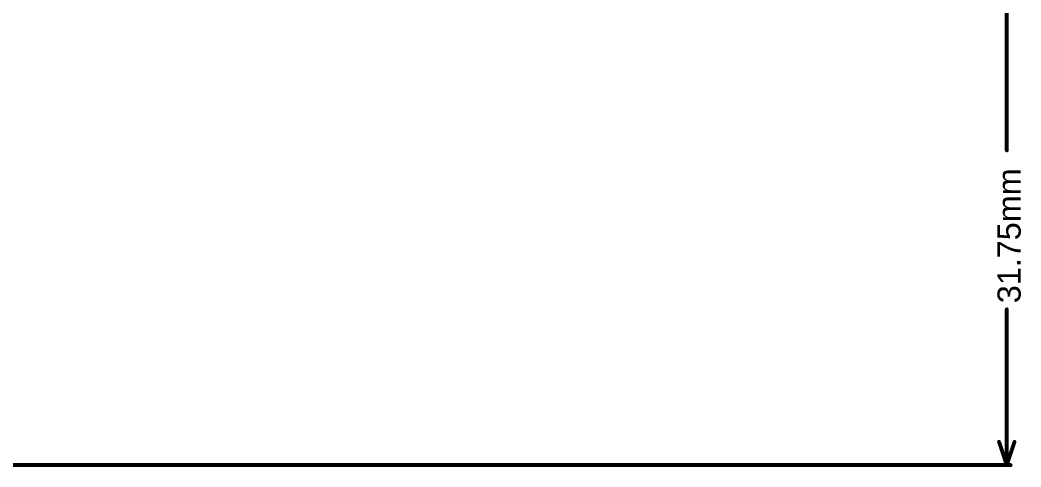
# Model space of a CAD drawing. Header units: millimetres. Extents: x 0 to 215, y 0 to 215.
# Drawn here: x 1.544 to 4.137, y -0.005 to 1.152 of the extents above; entities that cross this region are included whole.
import ezdxf

# ---------------------------------------------------------------- set-up
doc = ezdxf.new("R2010")
doc.units = ezdxf.units.MM
doc.header["$MEASUREMENT"] = 0
doc.layers.add('Mechanical1', color=6, linetype='Continuous')
doc.styles.add('Arial', font='', dxfattribs={"height": 0.2})
doc.styles.get('Arial').set_extended_font_data('Arial')

msp = doc.modelspace()

# ---------------------------------------------------------------- linework, layer by layer
at = {"layer": 'Mechanical1', "const_width": 0.01}
for points in [[(4.1, 0.8149), (4.1, 1.25)], [(4.1, 0), (4.1, 0.4031)], [(4.08, 0.06), (4.1, 0)], [(4.1, 0), (4.12, 0.06)], [(0.765, 0), (4.11, 0)]]:
    msp.add_lwpolyline(points, dxfattribs=at)
at = {"layer": 'Mechanical1', "const_width": 0.005}
for points in [[(4.0975, 0.8149, 1), (4.1025, 0.8149, 1)], [(4.0975, 0.4031, 1), (4.1025, 0.4031, 1)], [(4.0775, 0.06, 1), (4.0825, 0.06, 1)], [(4.1175, 0.06, 1), (4.1225, 0.06, 1)], [(4.0975, 0, 1), (4.1025, 0, 1)], [(4.0975, 0, 1), (4.1025, 0, 1)], [(4.0975, 0, 1), (4.1025, 0, 1)], [(4.1075, 0, 1), (4.1125, 0, 1)]]:
    msp.add_lwpolyline(points, format="xyb", close=True, dxfattribs=at)

# ---------------------------------------------------------------- texts
at = {"layer": 'Mechanical1', "style": 'Arial'}
msp.add_text('31.75mm', height=0.06, rotation=90, dxfattribs=at).set_placement((4.136, 0.4191))

doc.saveas('drawing.dxf')
